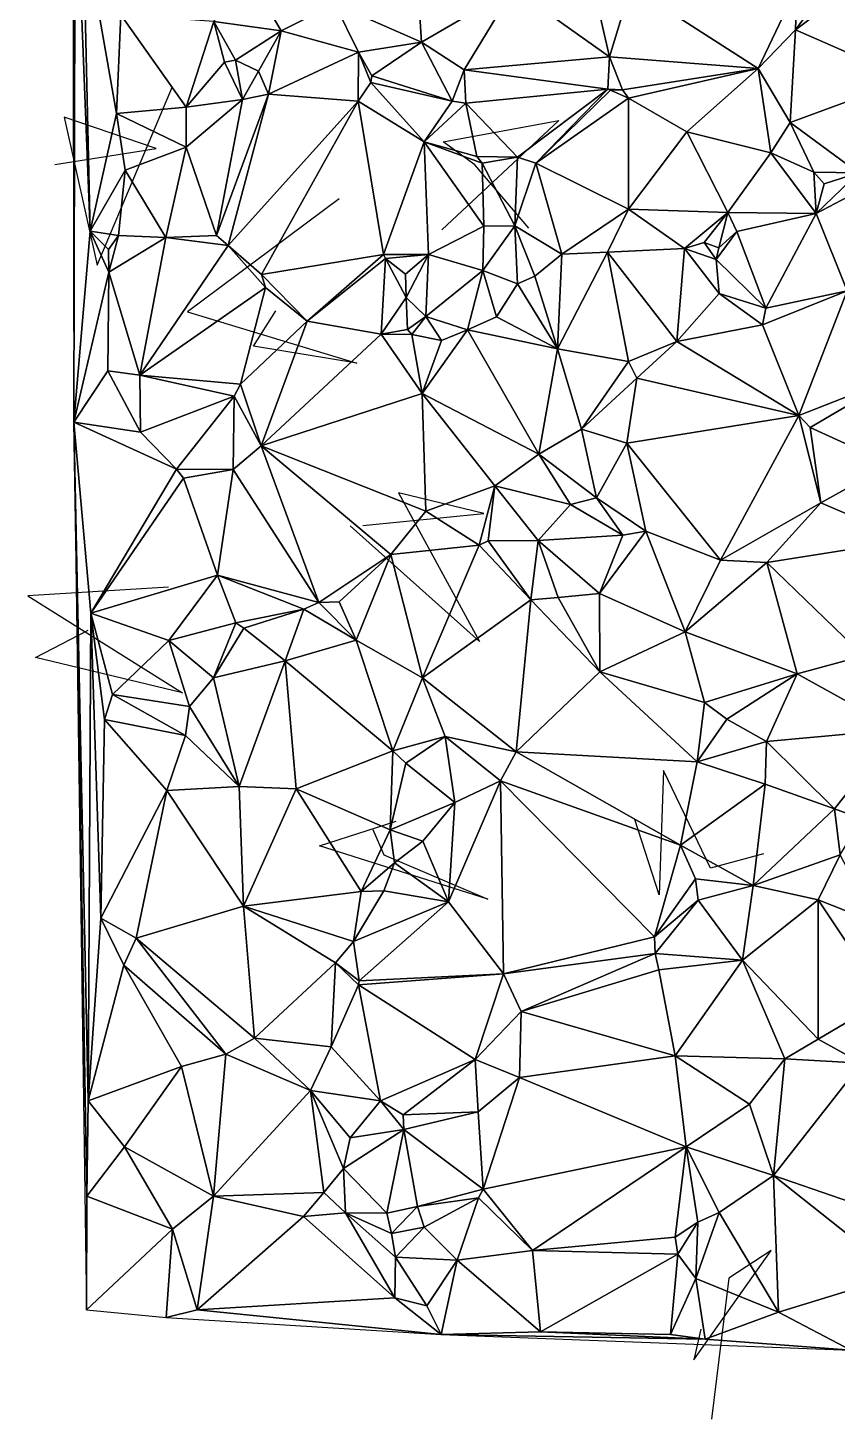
# Model space of a CAD drawing. Header units: metres. Extents: x -15.6 to 15.7, y -15.7 to 15.8.
# Drawn here: x -15.43 to -6.99, y -15.71 to -1.2 of the extents above; entities that cross this region are included whole.
import ezdxf

# ---------------------------------------------------------------- set-up
doc = ezdxf.new("R2010")
doc.units = ezdxf.units.M
doc.layers.add('CRACKS', color=1, linetype='Continuous')
doc.layers.add('STREET_MESH', color=7, linetype='Continuous')

msp = doc.modelspace()

# ---------------------------------------------------------------- linework, layer by layer
at = {"layer": 'CRACKS'}
for points in [[(-15.144, -2.625, 0.1), (-14.09, -2.459, 0.1), (-15.049, -2.131, 0.1), (-14.703, -3.677, 0.1), (-13.917, -1.814, 0.1)], [(-10.202, -3.291, 0.1), (-10.765, -2.629, 0.1), (-11.096, -2.389, 0.1), (-9.889, -2.169, 0.1), (-11.109, -3.307, 0.1)], [(-12.181, -2.985, 0.1), (-13.763, -4.164, 0.1), (-11.997, -4.7, 0.1), (-13.075, -4.522, 0.1), (-12.841, -4.152, 0.1)], [(-11.935, -6.393, 0.1), (-10.671, -6.265, 0.1), (-11.563, -6.052, 0.1), (-10.717, -7.602, 0.1), (-12.067, -6.395, 0.1)], [(-13.961, -7.035, 0.1), (-15.427, -7.125, 0.1), (-13.813, -8.136, 0.1), (-15.347, -7.768, 0.1), (-14.796, -7.482, 0.1)], [(-7.757, -9.816, 0.1), (-8.311, -9.966, 0.1), (-8.801, -8.948, 0.1), (-8.843, -10.244, 0.1), (-9.098, -9.456, 0.1)], [(-11.831, -9.563, 0.1), (-11.716, -9.825, 0.1), (-10.63, -10.287, 0.1), (-12.385, -9.733, 0.1), (-11.586, -9.476, 0.1)], [(-8.409, -14.773, 0.1), (-8.484, -15.092, 0.1), (-7.677, -13.953, 0.1), (-8.119, -14.241, 0.1), (-8.3, -15.712, 0.1)]]:
    msp.add_polyline3d(points, dxfattribs=at)
at = {"layer": 'STREET_MESH'}
for points in [[(-14.947, -5.312), (-14.934, 0.668), (-14.962, 2.25)], [(-14.777, -3.321), (-14.934, 0.668), (-14.947, -5.312)], [(-14.777, -3.321), (-14.848, -0.11), (-14.934, 0.668)], [(-14.503, -2.093), (-14.848, -0.11), (-14.777, -3.321)], [(-14.848, -0.11), (-14.503, -2.093), (-14.457, -1.065)], [(-11.391, -0.272), (-12.227, -0.953), (-11.324, -1.35)], [(-11.391, -0.272), (-11.324, -1.35), (-10.364, -0.791)], [(-12.787, -1.234), (-13.167, -0.575), (-13.488, -1.134)], [(-12.227, -0.953), (-13.167, -0.575), (-12.787, -1.234)], [(-7.422, -1.221), (-6.916, -0.525), (-7.408, -0.777)], [(-7.422, -1.221), (-6.597, -0.595), (-6.916, -0.525)], [(-6.597, -0.595), (-7.422, -1.221), (-6.247, -1.735)], [(-10.364, -0.791), (-11.324, -1.35), (-10.877, -1.638)], [(-9.364, -1.505), (-10.364, -0.791), (-10.877, -1.638)], [(-9.364, -1.505), (-9.456, -1.096), (-10.364, -0.791)], [(-9.456, -1.096), (-9.364, -1.505), (-9.14, -0.771)], [(-9.364, -1.505), (-7.813, -1.624), (-9.14, -0.771)], [(-7.813, -1.624), (-7.408, -0.777), (-9.14, -0.771)], [(-7.422, -1.221), (-7.408, -0.777), (-7.813, -1.624)], [(-12.227, -0.953), (-12.787, -1.234), (-11.98, -1.455)], [(-11.324, -1.35), (-12.227, -0.953), (-11.98, -1.455)], [(-14.503, -2.093), (-13.777, -2.03), (-14.457, -1.065)], [(-13.777, -2.03), (-13.488, -1.134), (-14.457, -1.065)], [(-13.777, -2.03), (-13.377, -1.558), (-13.488, -1.134)], [(-13.263, -1.539), (-12.787, -1.234), (-13.488, -1.134)], [(-13.377, -1.558), (-13.263, -1.539), (-13.488, -1.134)], [(-13.263, -1.539), (-13.022, -1.653), (-12.787, -1.234)], [(-13.022, -1.653), (-12.918, -1.894), (-12.787, -1.234)], [(-12.787, -1.234), (-12.918, -1.894), (-11.98, -1.455)], [(-7.479, -2.19), (-7.422, -1.221), (-7.813, -1.624)], [(-6.247, -1.735), (-7.422, -1.221), (-7.479, -2.19)], [(-11.324, -1.35), (-11.98, -1.455), (-11.841, -1.7)], [(-11.002, -1.967), (-11.324, -1.35), (-11.841, -1.7)], [(-11.324, -1.35), (-11.002, -1.967), (-10.877, -1.638)], [(-13.377, -1.558), (-13.777, -2.03), (-13.189, -1.949)], [(-13.263, -1.539), (-13.377, -1.558), (-13.189, -1.949)], [(-13.022, -1.653), (-13.263, -1.539), (-13.189, -1.949)], [(-11.98, -1.455), (-12.918, -1.894), (-11.982, -1.966)], [(-11.849, -1.772), (-11.98, -1.455), (-11.982, -1.966)], [(-11.98, -1.455), (-11.849, -1.772), (-11.841, -1.7)], [(-9.364, -1.505), (-10.877, -1.638), (-9.378, -1.84)], [(-9.364, -1.505), (-9.378, -1.84), (-9.226, -1.847)], [(-9.364, -1.505), (-9.226, -1.847), (-7.813, -1.624)], [(-12.918, -1.894), (-13.022, -1.653), (-13.189, -1.949)], [(-11.849, -1.772), (-11.002, -1.967), (-11.841, -1.7)], [(-11.002, -1.967), (-10.859, -1.988), (-10.877, -1.638)], [(-10.877, -1.638), (-10.859, -1.988), (-9.378, -1.84)], [(-7.813, -1.624), (-9.226, -1.847), (-9.163, -1.935)], [(-8.555, -2.285), (-7.813, -1.624), (-9.163, -1.935)], [(-7.813, -1.624), (-8.555, -2.285), (-7.68, -2.505)], [(-7.479, -2.19), (-7.813, -1.624), (-7.68, -2.505)], [(-6.768, -2.714), (-6.247, -1.735), (-7.479, -2.19)], [(-11.295, -2.39), (-11.849, -1.772), (-11.982, -1.966)], [(-11.002, -1.967), (-11.849, -1.772), (-11.295, -2.39)], [(-9.378, -1.84), (-10.859, -1.988), (-10.32, -2.55)], [(-9.378, -1.84), (-10.32, -2.55), (-10.13, -2.614)], [(-9.353, -1.851), (-9.378, -1.84), (-10.13, -2.614)], [(-9.163, -1.935), (-9.353, -1.851), (-10.13, -2.614)], [(-9.378, -1.84), (-9.353, -1.851), (-9.226, -1.847)], [(-9.226, -1.847), (-9.353, -1.851), (-9.163, -1.935)], [(-13.775, -2.444), (-13.777, -2.03), (-14.503, -2.093)], [(-13.777, -2.03), (-13.775, -2.444), (-13.189, -1.949)], [(-13.775, -2.444), (-13.458, -3.368), (-13.189, -1.949)], [(-13.458, -3.368), (-12.918, -1.894), (-13.189, -1.949)], [(-13.339, -3.47), (-12.918, -1.894), (-13.458, -3.368)], [(-12.918, -1.894), (-13.339, -3.47), (-11.982, -1.966)], [(-13.339, -3.47), (-12.991, -3.774), (-11.982, -1.966)], [(-12.991, -3.774), (-11.718, -3.564), (-11.982, -1.966)], [(-11.718, -3.564), (-11.295, -2.39), (-11.982, -1.966)], [(-10.859, -1.988), (-11.002, -1.967), (-11.295, -2.39)], [(-10.744, -2.543), (-10.859, -1.988), (-11.295, -2.39)], [(-10.859, -1.988), (-10.744, -2.543), (-10.32, -2.55)], [(-9.163, -3.091), (-9.163, -1.935), (-10.13, -2.614)], [(-9.163, -3.091), (-8.555, -2.285), (-9.163, -1.935)], [(-14.503, -2.093), (-14.777, -3.321), (-14.413, -2.687)], [(-13.775, -2.444), (-14.503, -2.093), (-14.413, -2.687)], [(-8.13, -3.128), (-8.555, -2.285), (-9.163, -3.091)], [(-8.555, -2.285), (-8.13, -3.128), (-7.68, -2.505)], [(-7.231, -2.708), (-7.479, -2.19), (-7.68, -2.505)], [(-7.231, -2.708), (-6.768, -2.714), (-7.479, -2.19)], [(-13.987, -3.387), (-13.775, -2.444), (-14.413, -2.687)], [(-13.775, -2.444), (-13.987, -3.387), (-13.458, -3.368)], [(-11.718, -3.564), (-11.251, -3.564), (-11.295, -2.39)], [(-11.251, -3.564), (-10.674, -3.271), (-11.295, -2.39)], [(-10.689, -2.611), (-10.744, -2.543), (-11.295, -2.39)], [(-10.674, -3.271), (-10.689, -2.611), (-11.295, -2.39)], [(-10.744, -2.543), (-10.689, -2.611), (-10.32, -2.55)], [(-10.689, -2.611), (-10.349, -3.266), (-10.32, -2.55)], [(-10.689, -2.611), (-10.674, -3.271), (-10.349, -3.266)], [(-10.32, -2.55), (-10.349, -3.266), (-10.13, -2.614)], [(-8.13, -3.128), (-7.209, -3.136), (-7.68, -2.505)], [(-7.209, -3.136), (-7.231, -2.708), (-7.68, -2.505)], [(-14.777, -3.321), (-14.481, -3.366), (-14.413, -2.687)], [(-14.481, -3.366), (-13.987, -3.387), (-14.413, -2.687)], [(-10.349, -3.266), (-9.859, -3.562), (-10.13, -2.614)], [(-9.859, -3.562), (-9.163, -3.091), (-10.13, -2.614)], [(-7.231, -2.708), (-7.209, -3.136), (-7.123, -2.829)], [(-6.768, -2.714), (-7.231, -2.708), (-7.123, -2.829)], [(-7.209, -3.136), (-6.768, -2.714), (-7.123, -2.829)], [(-6.768, -2.714), (-7.209, -3.136), (-6.481, -2.754)], [(-7.209, -3.136), (-6.883, -3.944), (-6.481, -2.754)], [(-9.384, -3.539), (-9.163, -3.091), (-9.859, -3.562)], [(-9.163, -3.091), (-9.384, -3.539), (-8.581, -3.503)], [(-8.13, -3.128), (-9.163, -3.091), (-8.581, -3.503)], [(-8.376, -3.441), (-8.13, -3.128), (-8.581, -3.503)], [(-8.376, -3.441), (-8.224, -3.494), (-8.13, -3.128)], [(-8.13, -3.128), (-8.224, -3.494), (-8.034, -3.324)], [(-7.209, -3.136), (-8.13, -3.128), (-8.034, -3.324)], [(-7.731, -4.123), (-7.209, -3.136), (-8.034, -3.324)], [(-6.883, -3.944), (-7.209, -3.136), (-7.731, -4.123)], [(-14.583, -3.749), (-14.777, -3.321), (-14.947, -5.312)], [(-14.587, -3.513), (-14.481, -3.366), (-14.777, -3.321)], [(-14.583, -3.749), (-14.587, -3.513), (-14.777, -3.321)], [(-10.684, -3.732), (-10.674, -3.271), (-11.251, -3.564)], [(-10.684, -3.732), (-10.32, -3.871), (-10.349, -3.266)], [(-10.674, -3.271), (-10.684, -3.732), (-10.349, -3.266)], [(-10.349, -3.266), (-10.14, -3.791), (-9.859, -3.562)], [(-10.32, -3.871), (-10.14, -3.791), (-10.349, -3.266)], [(-8.251, -3.618), (-7.731, -4.123), (-8.034, -3.324)], [(-8.224, -3.494), (-8.251, -3.618), (-8.034, -3.324)], [(-14.587, -3.513), (-14.583, -3.749), (-14.481, -3.366)], [(-14.481, -3.366), (-14.583, -3.749), (-13.987, -3.387)], [(-13.987, -3.387), (-14.583, -3.749), (-14.26, -4.822)], [(-13.339, -3.47), (-13.987, -3.387), (-14.26, -4.822)], [(-12.947, -3.909), (-13.339, -3.47), (-14.26, -4.822)], [(-13.987, -3.387), (-13.339, -3.47), (-13.458, -3.368)], [(-13.339, -3.47), (-12.947, -3.909), (-12.991, -3.774)], [(-8.251, -3.618), (-8.376, -3.441), (-8.581, -3.503)], [(-8.251, -3.618), (-8.224, -3.494), (-8.376, -3.441)], [(-12.515, -4.261), (-11.718, -3.564), (-12.991, -3.774)], [(-12.515, -4.261), (-11.696, -3.608), (-11.718, -3.564)], [(-11.696, -3.608), (-12.515, -4.261), (-11.743, -4.396)], [(-11.696, -3.608), (-11.743, -4.396), (-11.481, -4.015)], [(-11.696, -3.608), (-11.251, -3.564), (-11.718, -3.564)], [(-11.696, -3.608), (-11.49, -3.769), (-11.251, -3.564)], [(-11.49, -3.769), (-11.696, -3.608), (-11.481, -4.015)], [(-11.251, -3.564), (-11.49, -3.769), (-11.481, -4.015)], [(-11.278, -4.21), (-11.251, -3.564), (-11.481, -4.015)], [(-11.278, -4.21), (-10.684, -3.732), (-11.251, -3.564)], [(-10.14, -3.791), (-9.904, -4.548), (-9.859, -3.562)], [(-9.904, -4.548), (-9.384, -3.539), (-9.859, -3.562)], [(-9.384, -3.539), (-9.904, -4.548), (-9.164, -4.682)], [(-8.581, -3.503), (-9.384, -3.539), (-8.66, -4.474)], [(-9.384, -3.539), (-9.164, -4.682), (-8.66, -4.474)], [(-8.22, -3.973), (-8.581, -3.503), (-8.66, -4.474)], [(-8.22, -3.973), (-8.251, -3.618), (-8.581, -3.503)], [(-8.251, -3.618), (-8.22, -3.973), (-7.731, -4.123)], [(-14.592, -4.78), (-14.583, -3.749), (-14.947, -5.312)], [(-14.583, -3.749), (-14.592, -4.78), (-14.26, -4.822)], [(-10.684, -3.732), (-11.278, -4.21), (-10.844, -4.35)], [(-10.539, -4.215), (-10.684, -3.732), (-10.844, -4.35)], [(-10.684, -3.732), (-10.539, -4.215), (-10.32, -3.871)], [(-13.211, -4.918), (-12.947, -3.909), (-14.26, -4.822)], [(-12.515, -4.261), (-12.947, -3.909), (-13.211, -4.918)], [(-12.947, -3.909), (-12.515, -4.261), (-12.991, -3.774)], [(-10.32, -3.871), (-10.539, -4.215), (-9.904, -4.548)], [(-10.14, -3.791), (-10.32, -3.871), (-9.904, -4.548)], [(-11.743, -4.396), (-11.467, -4.348), (-11.481, -4.015)], [(-11.467, -4.348), (-11.278, -4.21), (-11.481, -4.015)], [(-7.768, -4.3), (-8.22, -3.973), (-8.66, -4.474)], [(-8.22, -3.973), (-7.768, -4.3), (-7.731, -4.123)], [(-7.768, -4.3), (-6.883, -3.944), (-7.731, -4.123)], [(-6.883, -3.944), (-7.768, -4.3), (-7.387, -5.245)], [(-6.387, -4.853), (-6.883, -3.944), (-7.387, -5.245)], [(-12.995, -5.562), (-12.515, -4.261), (-13.211, -4.918)], [(-12.515, -4.261), (-12.995, -5.562), (-11.743, -4.396)], [(-11.743, -4.396), (-11.423, -4.401), (-11.467, -4.348)], [(-11.423, -4.401), (-11.278, -4.21), (-11.467, -4.348)], [(-11.278, -4.21), (-11.423, -4.401), (-11.114, -4.462)], [(-10.844, -4.35), (-11.317, -5.014), (-10.099, -5.649)], [(-10.844, -4.35), (-11.114, -4.462), (-11.317, -5.014)], [(-11.278, -4.21), (-11.114, -4.462), (-10.844, -4.35)], [(-10.539, -4.215), (-10.844, -4.35), (-9.904, -4.548)], [(-9.904, -4.548), (-10.844, -4.35), (-10.099, -5.649)], [(-7.387, -5.245), (-7.768, -4.3), (-8.66, -4.474)], [(-11.743, -4.396), (-12.995, -5.562), (-11.317, -5.014)], [(-11.423, -4.401), (-11.743, -4.396), (-11.317, -5.014)], [(-11.114, -4.462), (-11.423, -4.401), (-11.317, -5.014)], [(-9.164, -4.682), (-9.078, -4.854), (-8.66, -4.474)], [(-9.078, -4.854), (-7.387, -5.245), (-8.66, -4.474)], [(-9.655, -5.385), (-9.904, -4.548), (-10.099, -5.649)], [(-9.904, -4.548), (-9.655, -5.385), (-9.164, -4.682)], [(-14.253, -5.418), (-14.592, -4.78), (-14.947, -5.312)], [(-14.592, -4.78), (-14.253, -5.418), (-14.26, -4.822)], [(-9.164, -4.682), (-9.655, -5.385), (-9.078, -4.854)], [(-14.253, -5.418), (-13.275, -5.042), (-14.26, -4.822)], [(-13.275, -5.042), (-13.211, -4.918), (-14.26, -4.822)], [(-13.275, -5.042), (-12.995, -5.562), (-13.211, -4.918)], [(-9.655, -5.385), (-9.18, -5.534), (-9.078, -4.854)], [(-9.18, -5.534), (-7.387, -5.245), (-9.078, -4.854)], [(-7.271, -5.368), (-6.387, -4.853), (-7.387, -5.245)], [(-6.387, -4.853), (-7.271, -5.368), (-6.431, -5.753)], [(-13.275, -5.042), (-14.253, -5.418), (-13.877, -5.805)], [(-13.286, -5.807), (-13.275, -5.042), (-13.877, -5.805)], [(-13.286, -5.807), (-12.995, -5.562), (-13.275, -5.042)], [(-11.317, -5.014), (-12.995, -5.562), (-11.276, -6.241)], [(-10.558, -5.976), (-11.317, -5.014), (-11.276, -6.241)], [(-11.317, -5.014), (-10.558, -5.976), (-10.099, -5.649)], [(-14.799, -12.391), (-14.768, -7.307), (-14.947, -5.312)], [(-14.814, -14.572), (-14.812, -13.386), (-14.947, -5.312)], [(-14.812, -13.386), (-14.799, -12.391), (-14.947, -5.312)], [(-14.768, -7.307), (-13.877, -5.805), (-14.947, -5.312)], [(-13.877, -5.805), (-14.253, -5.418), (-14.947, -5.312)], [(-9.18, -5.534), (-8.204, -6.752), (-7.387, -5.245)], [(-8.204, -6.752), (-7.158, -6.155), (-7.387, -5.245)], [(-7.158, -6.155), (-7.271, -5.368), (-7.387, -5.245)], [(-7.271, -5.368), (-7.158, -6.155), (-6.431, -5.753)], [(-9.498, -6.104), (-9.655, -5.385), (-10.099, -5.649)], [(-9.655, -5.385), (-9.498, -6.104), (-9.18, -5.534)], [(-12.995, -5.562), (-13.286, -5.807), (-12.393, -7.195)], [(-12.995, -5.562), (-11.642, -6.694), (-11.276, -6.241)], [(-12.995, -5.562), (-12.393, -7.195), (-11.642, -6.694)], [(-10.558, -5.976), (-9.77, -6.174), (-10.099, -5.649)], [(-9.77, -6.174), (-9.498, -6.104), (-10.099, -5.649)], [(-9.18, -5.534), (-9.498, -6.104), (-8.985, -6.452)], [(-8.204, -6.752), (-9.18, -5.534), (-8.985, -6.452)], [(-7.158, -6.155), (-6.248, -6.546), (-6.431, -5.753)], [(-13.805, -5.897), (-13.877, -5.805), (-14.768, -7.307)], [(-13.45, -6.909), (-13.805, -5.897), (-14.768, -7.307)], [(-13.805, -5.897), (-13.286, -5.807), (-13.877, -5.805)], [(-13.286, -5.807), (-13.805, -5.897), (-13.45, -6.909)], [(-12.393, -7.195), (-13.286, -5.807), (-13.45, -6.909)], [(-10.721, -6.598), (-10.558, -5.976), (-11.276, -6.241)], [(-10.721, -6.598), (-10.629, -6.552), (-10.558, -5.976)], [(-10.629, -6.552), (-10.105, -6.548), (-10.558, -5.976)], [(-10.558, -5.976), (-10.105, -6.548), (-9.77, -6.174)], [(-10.105, -6.548), (-9.225, -6.493), (-9.77, -6.174)], [(-9.225, -6.493), (-9.498, -6.104), (-9.77, -6.174)], [(-9.498, -6.104), (-9.225, -6.493), (-8.985, -6.452)], [(-7.158, -6.155), (-8.204, -6.752), (-7.722, -6.776)], [(-6.248, -6.546), (-7.158, -6.155), (-7.722, -6.776)], [(-11.642, -6.694), (-10.721, -6.598), (-11.276, -6.241)], [(-9.225, -6.493), (-10.105, -6.548), (-9.466, -7.101)], [(-8.573, -7.502), (-8.985, -6.452), (-9.466, -7.101)], [(-8.985, -6.452), (-9.225, -6.493), (-9.466, -7.101)], [(-8.573, -7.502), (-8.204, -6.752), (-8.985, -6.452)], [(-11.313, -7.98), (-10.721, -6.598), (-11.642, -6.694)], [(-10.721, -6.598), (-11.313, -7.98), (-10.183, -7.166)], [(-10.629, -6.552), (-10.721, -6.598), (-10.183, -7.166)], [(-10.105, -6.548), (-10.629, -6.552), (-10.183, -7.166)], [(-9.898, -7.141), (-10.105, -6.548), (-10.183, -7.166)], [(-10.105, -6.548), (-9.898, -7.141), (-9.466, -7.101)], [(-6.713, -7.751), (-6.248, -6.546), (-7.722, -6.776)], [(-11.642, -6.694), (-12.393, -7.195), (-12.181, -7.188)], [(-11.642, -6.694), (-12.181, -7.188), (-12.004, -7.586)], [(-11.313, -7.98), (-11.642, -6.694), (-12.004, -7.586)], [(-7.722, -6.776), (-8.204, -6.752), (-8.573, -7.502)], [(-7.722, -6.776), (-8.573, -7.502), (-7.406, -7.939)], [(-6.713, -7.751), (-7.722, -6.776), (-7.406, -7.939)], [(-13.958, -7.589), (-13.45, -6.909), (-14.768, -7.307)], [(-13.958, -7.589), (-13.259, -7.407), (-13.45, -6.909)], [(-12.548, -7.263), (-12.393, -7.195), (-13.45, -6.909)], [(-13.259, -7.407), (-12.548, -7.263), (-13.45, -6.909)], [(-9.898, -7.141), (-9.462, -7.916), (-9.466, -7.101)], [(-9.462, -7.916), (-8.573, -7.502), (-9.466, -7.101)], [(-12.393, -7.195), (-12.548, -7.263), (-12.004, -7.586)], [(-12.181, -7.188), (-12.393, -7.195), (-12.004, -7.586)], [(-11.313, -7.98), (-10.335, -8.753), (-10.183, -7.166)], [(-10.183, -7.166), (-10.335, -8.753), (-9.462, -7.916)], [(-9.898, -7.141), (-10.183, -7.166), (-9.462, -7.916)], [(-14.768, -7.307), (-14.799, -12.391), (-14.666, -10.485)], [(-14.626, -8.413), (-14.768, -7.307), (-14.666, -10.485)], [(-14.626, -8.413), (-14.543, -8.155), (-14.768, -7.307)], [(-14.543, -8.155), (-13.958, -7.589), (-14.768, -7.307)], [(-13.259, -7.407), (-13.174, -7.462), (-12.548, -7.263)], [(-12.548, -7.263), (-13.174, -7.462), (-12.743, -7.804)], [(-12.548, -7.263), (-12.743, -7.804), (-12.004, -7.586)], [(-13.259, -7.407), (-13.958, -7.589), (-13.492, -7.979)], [(-13.174, -7.462), (-13.259, -7.407), (-13.492, -7.979)], [(-12.743, -7.804), (-13.174, -7.462), (-13.492, -7.979)], [(-8.372, -8.238), (-8.573, -7.502), (-9.462, -7.916)], [(-8.573, -7.502), (-8.372, -8.238), (-7.406, -7.939)], [(-13.741, -8.28), (-13.958, -7.589), (-14.543, -8.155)], [(-13.958, -7.589), (-13.741, -8.28), (-13.492, -7.979)], [(-12.743, -7.804), (-11.621, -8.741), (-12.004, -7.586)], [(-11.621, -8.741), (-11.313, -7.98), (-12.004, -7.586)], [(-13.224, -9.112), (-12.743, -7.804), (-13.492, -7.979)], [(-13.224, -9.112), (-12.628, -9.138), (-12.743, -7.804)], [(-12.743, -7.804), (-12.628, -9.138), (-11.621, -8.741)], [(-6.36, -8.519), (-6.713, -7.751), (-7.406, -7.939)], [(-13.741, -8.28), (-13.224, -9.112), (-13.492, -7.979)], [(-11.075, -8.593), (-11.313, -7.98), (-11.621, -8.741)], [(-11.313, -7.98), (-11.075, -8.593), (-10.335, -8.753)], [(-10.335, -8.753), (-8.447, -8.856), (-9.462, -7.916)], [(-8.447, -8.856), (-8.372, -8.238), (-9.462, -7.916)], [(-8.372, -8.238), (-8.139, -8.411), (-7.406, -7.939)], [(-8.139, -8.411), (-7.724, -8.645), (-7.406, -7.939)], [(-7.724, -8.645), (-6.36, -8.519), (-7.406, -7.939)], [(-14.626, -8.413), (-13.782, -8.581), (-14.543, -8.155)], [(-13.782, -8.581), (-13.741, -8.28), (-14.543, -8.155)], [(-8.447, -8.856), (-8.139, -8.411), (-8.372, -8.238)], [(-13.979, -9.156), (-14.626, -8.413), (-14.666, -10.485)], [(-13.782, -8.581), (-14.626, -8.413), (-13.979, -9.156)], [(-13.224, -9.112), (-13.741, -8.28), (-13.782, -8.581)], [(-7.724, -8.645), (-8.139, -8.411), (-8.447, -8.856)], [(-6.36, -8.519), (-7.724, -8.645), (-7.018, -9.345)], [(-6.731, -9.449), (-6.36, -8.519), (-7.018, -9.345)], [(-13.224, -9.112), (-13.782, -8.581), (-13.979, -9.156)], [(-11.486, -8.87), (-11.075, -8.593), (-11.621, -8.741)], [(-10.975, -9.28), (-11.075, -8.593), (-11.486, -8.87)], [(-10.335, -8.753), (-11.075, -8.593), (-10.498, -9.054)], [(-11.075, -8.593), (-10.975, -9.28), (-10.498, -9.054)], [(-7.724, -8.645), (-8.447, -8.856), (-7.738, -9.088)], [(-7.724, -8.645), (-7.738, -9.088), (-7.018, -9.345)], [(-12.628, -9.138), (-11.648, -9.567), (-11.621, -8.741)], [(-11.648, -9.567), (-11.486, -8.87), (-11.621, -8.741)], [(-8.621, -9.726), (-10.335, -8.753), (-10.498, -9.054)], [(-8.447, -8.856), (-10.335, -8.753), (-8.621, -9.726)], [(-11.648, -9.567), (-10.975, -9.28), (-11.486, -8.87)], [(-7.738, -9.088), (-8.447, -8.856), (-8.621, -9.726)], [(-13.179, -10.363), (-13.224, -9.112), (-13.979, -9.156)], [(-12.628, -9.138), (-13.224, -9.112), (-13.179, -10.363)], [(-12.628, -9.138), (-13.179, -10.363), (-11.951, -10.207)], [(-11.648, -9.567), (-12.628, -9.138), (-11.951, -10.207)], [(-11.042, -10.316), (-10.466, -11.068), (-10.498, -9.054)], [(-10.975, -9.28), (-11.042, -10.316), (-10.498, -9.054)], [(-8.894, -10.68), (-8.621, -9.726), (-10.498, -9.054)], [(-10.466, -11.068), (-8.894, -10.68), (-10.498, -9.054)], [(-7.863, -10.145), (-7.738, -9.088), (-8.621, -9.726)], [(-7.738, -9.088), (-7.863, -10.145), (-7.018, -9.345)], [(-14.297, -10.696), (-13.979, -9.156), (-14.666, -10.485)], [(-14.297, -10.696), (-13.179, -10.363), (-13.979, -9.156)], [(-10.975, -9.28), (-11.648, -9.567), (-11.308, -9.682)], [(-10.975, -9.28), (-11.308, -9.682), (-11.042, -10.316)], [(-7.863, -10.145), (-6.959, -9.826), (-7.018, -9.345)], [(-6.959, -9.826), (-6.731, -9.449), (-7.018, -9.345)], [(-11.603, -9.908), (-11.648, -9.567), (-11.951, -10.207)], [(-11.648, -9.567), (-11.603, -9.908), (-11.308, -9.682)], [(-11.308, -9.682), (-11.603, -9.908), (-11.042, -10.316)], [(-8.894, -10.68), (-8.466, -10.077), (-8.621, -9.726)], [(-8.466, -10.077), (-7.863, -10.145), (-8.621, -9.726)], [(-7.188, -10.296), (-6.959, -9.826), (-7.863, -10.145)], [(-6.959, -9.826), (-7.188, -10.296), (-6.589, -10.532)], [(-11.715, -10.201), (-11.603, -9.908), (-11.951, -10.207)], [(-11.603, -9.908), (-11.715, -10.201), (-11.042, -10.316)], [(-8.439, -10.3), (-8.466, -10.077), (-8.894, -10.68)], [(-8.466, -10.077), (-8.439, -10.3), (-7.863, -10.145)], [(-7.863, -10.145), (-8.439, -10.3), (-7.974, -10.925)], [(-7.188, -10.296), (-7.863, -10.145), (-7.974, -10.925)], [(-13.179, -10.363), (-12.032, -10.729), (-11.951, -10.207)], [(-12.032, -10.729), (-11.715, -10.201), (-11.951, -10.207)], [(-11.715, -10.201), (-12.032, -10.729), (-11.042, -10.316)], [(-8.439, -10.3), (-8.894, -10.68), (-8.887, -10.856)], [(-8.439, -10.3), (-8.887, -10.856), (-7.974, -10.925)], [(-7.188, -11.749), (-7.188, -10.296), (-7.974, -10.925)], [(-6.491, -11.338), (-7.188, -10.296), (-7.188, -11.749)], [(-7.188, -10.296), (-6.491, -11.338), (-6.589, -10.532)], [(-13.179, -10.363), (-14.297, -10.696), (-13.064, -11.737)], [(-12.218, -10.951), (-13.179, -10.363), (-13.064, -11.737)], [(-12.218, -10.951), (-12.032, -10.729), (-13.179, -10.363)], [(-12.032, -10.729), (-11.971, -11.139), (-11.042, -10.316)], [(-11.971, -11.139), (-10.466, -11.068), (-11.042, -10.316)], [(-14.799, -12.391), (-14.427, -10.975), (-14.666, -10.485)], [(-14.427, -10.975), (-14.297, -10.696), (-14.666, -10.485)], [(-13.363, -11.906), (-14.297, -10.696), (-14.427, -10.975)], [(-14.297, -10.696), (-13.363, -11.906), (-13.064, -11.737)], [(-11.971, -11.139), (-12.032, -10.729), (-12.218, -10.951)], [(-8.894, -10.68), (-10.466, -11.068), (-8.887, -10.856)], [(-10.466, -11.068), (-10.284, -11.461), (-8.887, -10.856)], [(-10.284, -11.461), (-8.848, -11.027), (-8.887, -10.856)], [(-8.887, -10.856), (-8.848, -11.027), (-7.974, -10.925)], [(-13.824, -12.034), (-14.427, -10.975), (-14.799, -12.391)], [(-13.824, -12.034), (-13.363, -11.906), (-14.427, -10.975)], [(-12.264, -11.83), (-12.218, -10.951), (-13.064, -11.737)], [(-12.264, -11.83), (-11.978, -11.181), (-12.218, -10.951)], [(-11.978, -11.181), (-11.971, -11.139), (-12.218, -10.951)], [(-8.848, -11.027), (-10.284, -11.461), (-8.677, -11.921)], [(-8.848, -11.027), (-8.677, -11.921), (-7.974, -10.925)], [(-8.677, -11.921), (-7.535, -11.954), (-7.974, -10.925)], [(-7.535, -11.954), (-7.188, -11.749), (-7.974, -10.925)], [(-11.971, -11.139), (-11.978, -11.181), (-10.466, -11.068)], [(-11.978, -11.181), (-10.762, -11.961), (-10.466, -11.068)], [(-10.762, -11.961), (-10.284, -11.461), (-10.466, -11.068)], [(-11.749, -12.393), (-11.978, -11.181), (-12.264, -11.83)], [(-10.762, -11.961), (-11.978, -11.181), (-11.749, -12.393)], [(-10.284, -11.461), (-10.762, -11.961), (-10.302, -12.147)], [(-8.677, -11.921), (-10.284, -11.461), (-10.302, -12.147)], [(-6.735, -11.998), (-6.491, -11.338), (-7.188, -11.749)], [(-13.363, -11.906), (-12.48, -12.285), (-13.064, -11.737)], [(-12.48, -12.285), (-12.264, -11.83), (-13.064, -11.737)], [(-7.535, -11.954), (-6.735, -11.998), (-7.188, -11.749)], [(-12.48, -12.285), (-11.749, -12.393), (-12.264, -11.83)], [(-14.42, -12.873), (-13.824, -12.034), (-14.799, -12.391)], [(-13.491, -13.387), (-13.824, -12.034), (-14.42, -12.873)], [(-13.824, -12.034), (-13.491, -13.387), (-13.363, -11.906)], [(-13.491, -13.387), (-12.48, -12.285), (-13.363, -11.906)], [(-10.762, -11.961), (-11.749, -12.393), (-11.513, -12.539)], [(-10.731, -12.508), (-10.762, -11.961), (-11.513, -12.539)], [(-10.762, -11.961), (-10.731, -12.508), (-10.302, -12.147)], [(-8.677, -11.921), (-10.302, -12.147), (-8.563, -12.871)], [(-7.901, -12.428), (-8.677, -11.921), (-8.563, -12.871)], [(-7.535, -11.954), (-8.677, -11.921), (-7.901, -12.428)], [(-7.652, -13.171), (-7.535, -11.954), (-7.901, -12.428)], [(-7.652, -13.171), (-6.735, -11.998), (-7.535, -11.954)], [(-6.735, -11.998), (-7.652, -13.171), (-6.24, -13.658)], [(-10.731, -12.508), (-10.678, -13.313), (-10.302, -12.147)], [(-10.302, -12.147), (-10.678, -13.313), (-8.563, -12.871)], [(-13.491, -13.387), (-12.339, -13.349), (-12.48, -12.285)], [(-11.749, -12.393), (-12.48, -12.285), (-12.066, -12.777)], [(-12.48, -12.285), (-12.135, -13.099), (-12.066, -12.777)], [(-12.339, -13.349), (-12.135, -13.099), (-12.48, -12.285)], [(-14.812, -13.386), (-14.42, -12.873), (-14.799, -12.391)], [(-11.506, -12.692), (-11.749, -12.393), (-12.066, -12.777)], [(-11.749, -12.393), (-11.506, -12.692), (-11.513, -12.539)], [(-7.652, -13.171), (-7.901, -12.428), (-8.563, -12.871)], [(-11.506, -12.692), (-10.731, -12.508), (-11.513, -12.539)], [(-10.731, -12.508), (-11.506, -12.692), (-10.678, -13.313)], [(-11.506, -12.692), (-12.135, -13.099), (-11.683, -13.564)], [(-12.135, -13.099), (-11.506, -12.692), (-12.066, -12.777)], [(-11.363, -13.495), (-11.506, -12.692), (-11.683, -13.564)], [(-10.678, -13.313), (-11.506, -12.692), (-11.363, -13.495)], [(-13.918, -13.73), (-14.42, -12.873), (-14.812, -13.386)], [(-13.491, -13.387), (-14.42, -12.873), (-13.918, -13.73)], [(-10.678, -13.313), (-10.166, -13.952), (-8.563, -12.871)], [(-8.563, -12.871), (-10.166, -13.952), (-8.676, -13.812)], [(-8.442, -13.656), (-8.563, -12.871), (-8.676, -13.812)], [(-8.442, -13.656), (-8.218, -13.555), (-8.563, -12.871)], [(-8.218, -13.555), (-7.652, -13.171), (-8.563, -12.871)], [(-12.135, -13.099), (-12.339, -13.349), (-12.113, -13.559)], [(-12.135, -13.099), (-12.113, -13.559), (-11.683, -13.564)], [(-7.652, -13.171), (-8.218, -13.555), (-7.599, -14.596)], [(-6.343, -14.21), (-7.652, -13.171), (-7.599, -14.596)], [(-7.652, -13.171), (-6.343, -14.21), (-6.24, -13.658)], [(-12.339, -13.349), (-13.491, -13.387), (-12.552, -13.598)], [(-12.113, -13.559), (-12.339, -13.349), (-12.552, -13.598)], [(-10.729, -13.403), (-10.678, -13.313), (-11.363, -13.495)], [(-10.729, -13.403), (-10.166, -13.952), (-10.678, -13.313)], [(-13.918, -13.73), (-14.812, -13.386), (-14.814, -14.572)], [(-13.491, -13.387), (-13.918, -13.73), (-13.661, -14.572)], [(-12.552, -13.598), (-13.491, -13.387), (-13.661, -14.572)], [(-11.636, -13.776), (-11.363, -13.495), (-11.683, -13.564)], [(-11.636, -13.776), (-11.293, -13.709), (-11.363, -13.495)], [(-11.293, -13.709), (-10.729, -13.403), (-11.363, -13.495)], [(-10.729, -13.403), (-11.293, -13.709), (-10.95, -14.053)], [(-10.166, -13.952), (-10.729, -13.403), (-10.95, -14.053)], [(-12.552, -13.598), (-13.661, -14.572), (-11.599, -14.445)], [(-12.113, -13.559), (-12.552, -13.598), (-11.599, -14.445)], [(-11.595, -14.023), (-12.113, -13.559), (-11.599, -14.445)], [(-11.636, -13.776), (-12.113, -13.559), (-11.595, -14.023)], [(-12.113, -13.559), (-11.636, -13.776), (-11.683, -13.564)], [(-8.218, -13.555), (-8.463, -14.245), (-7.599, -14.596)], [(-8.218, -13.555), (-8.442, -13.656), (-8.463, -14.245)], [(-13.985, -14.65), (-13.918, -13.73), (-14.814, -14.572)], [(-13.918, -13.73), (-13.985, -14.65), (-13.661, -14.572)], [(-11.293, -13.709), (-11.636, -13.776), (-11.595, -14.023)], [(-11.293, -13.709), (-11.595, -14.023), (-10.95, -14.053)], [(-8.65, -13.991), (-8.442, -13.656), (-8.676, -13.812)], [(-8.442, -13.656), (-8.65, -13.991), (-8.463, -14.245)], [(-10.166, -13.952), (-8.65, -13.991), (-8.676, -13.812)], [(-11.268, -14.528), (-11.595, -14.023), (-11.599, -14.445)], [(-11.595, -14.023), (-11.268, -14.528), (-10.95, -14.053)], [(-11.268, -14.528), (-11.119, -14.827), (-10.95, -14.053)], [(-10.95, -14.053), (-11.119, -14.827), (-10.081, -14.801)], [(-10.166, -13.952), (-10.95, -14.053), (-10.081, -14.801)], [(-8.65, -13.991), (-10.166, -13.952), (-10.081, -14.801)], [(-8.65, -13.991), (-10.081, -14.801), (-8.725, -14.829)], [(-8.463, -14.245), (-8.65, -13.991), (-8.725, -14.829)], [(-6.343, -14.21), (-7.599, -14.596), (-6.845, -14.992)], [(-8.366, -14.876), (-8.463, -14.245), (-8.725, -14.829)], [(-7.599, -14.596), (-8.463, -14.245), (-8.366, -14.876)], [(-13.661, -14.572), (-11.119, -14.827), (-11.599, -14.445)], [(-11.119, -14.827), (-11.268, -14.528), (-11.599, -14.445)], [(-13.985, -14.65), (-11.119, -14.827), (-13.661, -14.572)], [(-7.599, -14.596), (-8.366, -14.876), (-6.845, -14.992)], [(-11.119, -14.827), (-8.366, -14.876), (-10.081, -14.801)], [(-10.081, -14.801), (-8.366, -14.876), (-8.725, -14.829)], [(-8.366, -14.876), (-11.119, -14.827), (-6.845, -14.992)]]:
    msp.add_3dface(points, dxfattribs=at)

doc.saveas('drawing.dxf')
